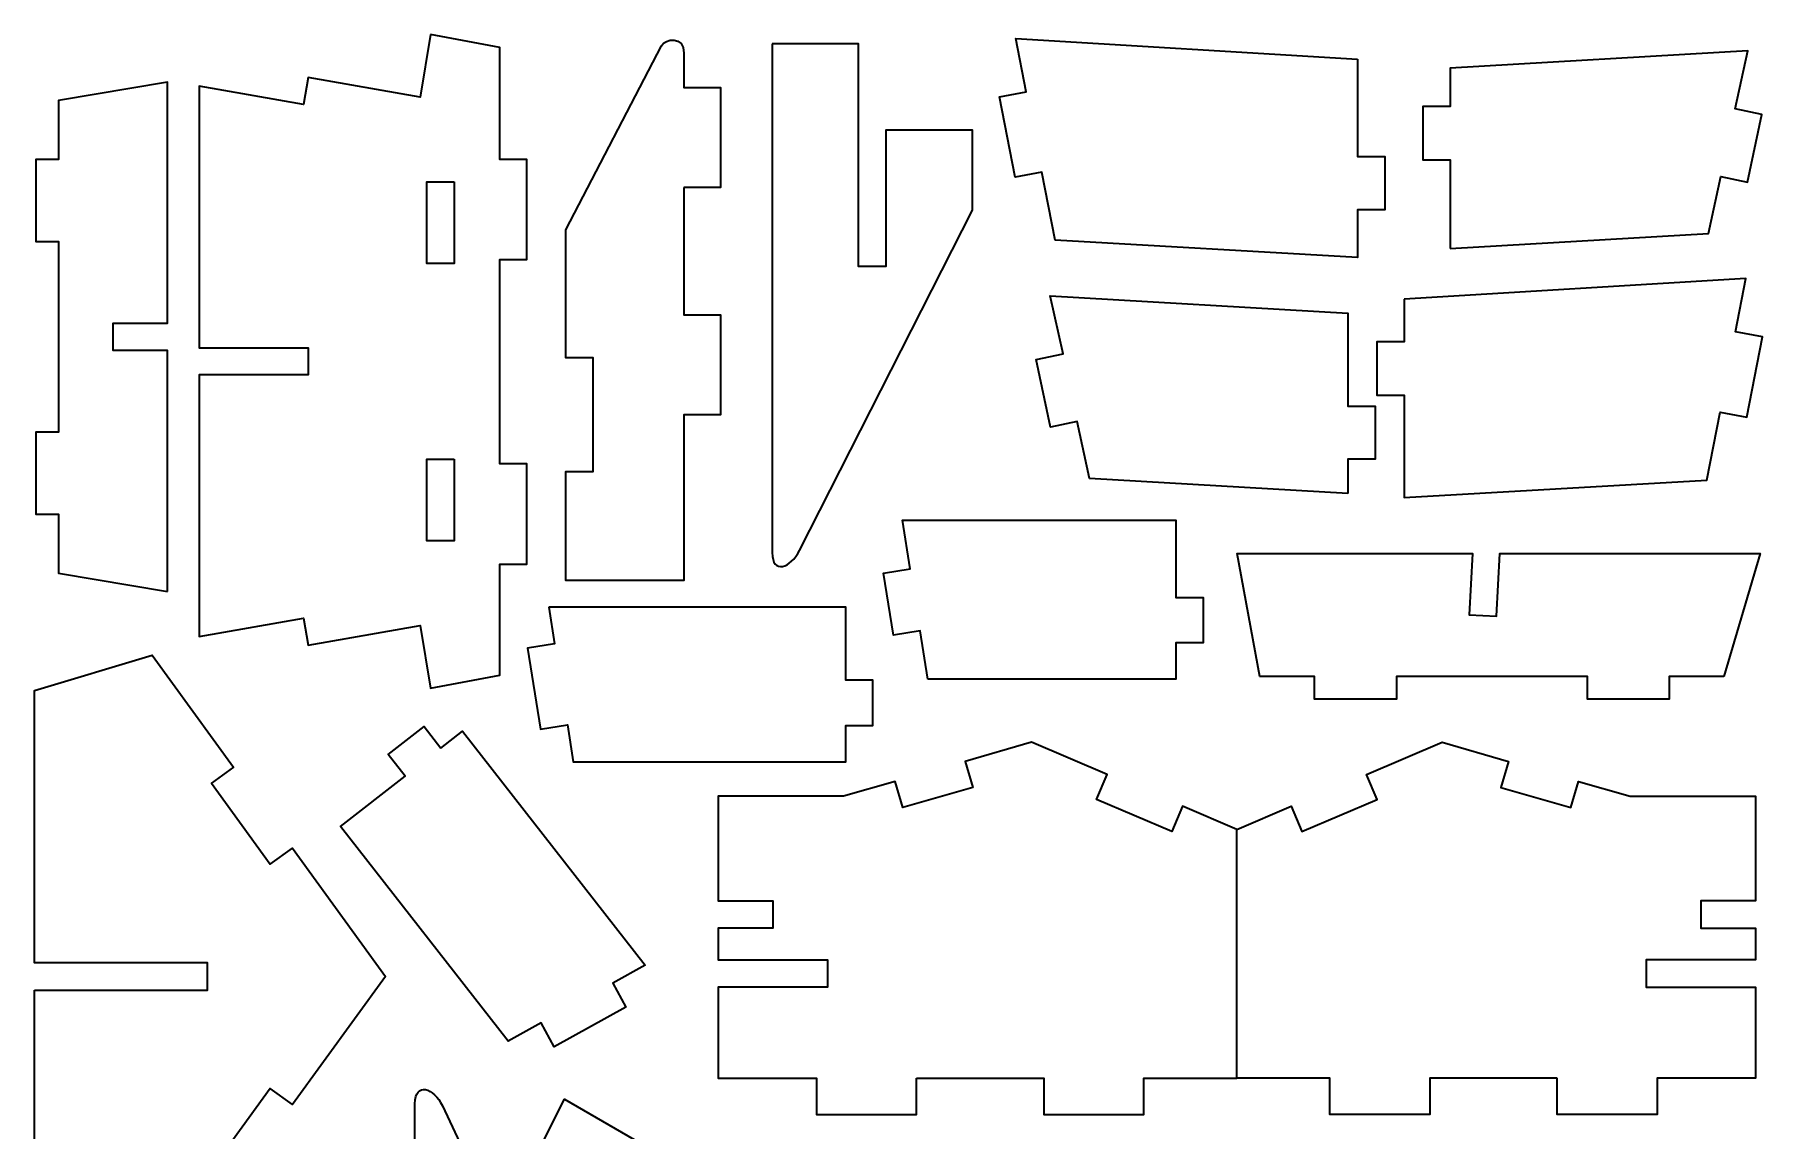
# Model space of a CAD drawing. Header units: centimetres. Extents: x 8 to 90.7, y -5.2 to 60.8.
# Drawn here: x 29.23 to 48.23, y 48.02 to 60.07 of the extents above; entities that cross this region are included whole.
import ezdxf

# ---------------------------------------------------------------- set-up
doc = ezdxf.new("R2010")
doc.units = ezdxf.units.CM
doc.header["$MEASUREMENT"] = 0
doc.layers.add('layer 1', color=7, linetype='Continuous')

msp = doc.modelspace()

# ---------------------------------------------------------------- linework, layer by layer
at = {"layer": 'layer 1', "color": 250, "lineweight": 35}
for points, knots in [([(33.58301, 60.07485), (33.58301, 60.07485), (34.34528, 59.93134), (34.34528, 59.93134), (34.34528, 59.93134), (34.34528, 59.93134), (34.34528, 58.70226), (34.34528, 58.70226), (34.34528, 58.70226), (34.34528, 58.70226), (34.64528, 58.70226), (34.64528, 58.70226), (34.64528, 58.70226), (34.64528, 58.70226), (34.64528, 57.60228), (34.64528, 57.60228), (34.64528, 57.60228), (34.64528, 57.60228), (34.34528, 57.60228), (34.34528, 57.60228), (34.34528, 57.60228), (34.34528, 57.60228), (34.34528, 55.35228), (34.34528, 55.35228), (34.34528, 55.35228), (34.34528, 55.35228), (34.64528, 55.35228), (34.64528, 55.35228), (34.64528, 55.35228), (34.64528, 55.35228), (34.64528, 54.25226), (34.64528, 54.25226), (34.64528, 54.25226), (34.64528, 54.25226), (34.34528, 54.25226), (34.34528, 54.25226), (34.34528, 54.25226), (34.34528, 54.25226), (34.34528, 53.03131), (34.34528, 53.03131), (34.34528, 53.03131), (34.34528, 53.03131), (33.58301, 52.8878), (33.58301, 52.8878), (33.58301, 52.8878), (33.58301, 52.8878), (33.47014, 53.57797), (33.47014, 53.57797), (33.47014, 53.57797), (33.47014, 53.57797), (32.23915, 53.36092), (32.23915, 53.36092), (32.23915, 53.36092), (32.23915, 53.36092), (32.18704, 53.65635), (32.18704, 53.65635), (32.18704, 53.65635), (32.18704, 53.65635), (31.04126, 53.4543), (31.04126, 53.4543), (31.04126, 53.4543), (31.04126, 53.4543), (31.04126, 56.33133), (31.04126, 56.33133), (31.04126, 56.33133), (31.04126, 56.33133), (32.24125, 56.33133), (32.24125, 56.33133), (32.24125, 56.33133), (32.24125, 56.33133), (32.24125, 56.63132), (32.24125, 56.63132), (32.24125, 56.63132), (32.24125, 56.63132), (31.04126, 56.63132), (31.04126, 56.63132), (31.04126, 56.63132), (31.04126, 56.63132), (31.04126, 59.50835), (31.04126, 59.50835), (31.04126, 59.50835), (31.04126, 59.50835), (32.18704, 59.3063), (32.18704, 59.3063), (32.18704, 59.3063), (32.18704, 59.3063), (32.23915, 59.60177), (32.23915, 59.60177), (32.23915, 59.60177), (32.23915, 59.60177), (33.47014, 59.38468), (33.47014, 59.38468), (33.47014, 59.38468), (33.47014, 59.38468), (33.58301, 60.07485), (33.58301, 60.07485)], [0, 0, 0, 0, 0.04, 0.04, 0.04, 0.04, 0.08, 0.08, 0.08, 0.08, 0.12, 0.12, 0.12, 0.12, 0.16, 0.16, 0.16, 0.16, 0.2, 0.2, 0.2, 0.2, 0.24, 0.24, 0.24, 0.24, 0.28, 0.28, 0.28, 0.28, 0.32, 0.32, 0.32, 0.32, 0.36, 0.36, 0.36, 0.36, 0.4, 0.4, 0.4, 0.4, 0.44, 0.44, 0.44, 0.44, 0.48, 0.48, 0.48, 0.48, 0.52, 0.52, 0.52, 0.52, 0.56, 0.56, 0.56, 0.56, 0.6, 0.6, 0.6, 0.6, 0.64, 0.64, 0.64, 0.64, 0.68, 0.68, 0.68, 0.68, 0.72, 0.72, 0.72, 0.72, 0.76, 0.76, 0.76, 0.76, 0.8, 0.8, 0.8, 0.8, 0.84, 0.84, 0.84, 0.84, 0.88, 0.88, 0.88, 0.88, 0.92, 0.92, 0.92, 0.92, 1, 1, 1, 1]), ([(36.37105, 58.39238), (36.37105, 58.39238), (36.77102, 58.39238), (36.77102, 58.39238), (36.77102, 58.39238), (36.77102, 58.39238), (36.77102, 59.4924), (36.77102, 59.4924), (36.77102, 59.4924), (36.77102, 59.4924), (36.37105, 59.4924), (36.37105, 59.4924), (36.37105, 59.4924), (36.37105, 59.4924), (36.37105, 59.87149), (36.37105, 59.87149), (36.37105, 59.87149), (36.37105, 60.0656), (36.16446, 60.0289), (36.12456, 59.95222), (36.12456, 59.95222), (36.12456, 59.95222), (35.07105, 57.92788), (35.07105, 57.92788), (35.07105, 57.92788), (35.07105, 57.92788), (35.07105, 56.52147), (35.07105, 56.52147), (35.07105, 56.52147), (35.07105, 56.52147), (35.37105, 56.52147), (35.37105, 56.52147), (35.37105, 56.52147), (35.37105, 56.52147), (35.37105, 55.27147), (35.37105, 55.27147), (35.37105, 55.27147), (35.37105, 55.27147), (35.07105, 55.27147), (35.07105, 55.27147), (35.07105, 55.27147), (35.07105, 55.27147), (35.07105, 54.07148), (35.07105, 54.07148), (35.07105, 54.07148), (35.07105, 54.07148), (36.37105, 54.07148), (36.37105, 54.07148), (36.37105, 54.07148), (36.37105, 54.07148), (36.37105, 55.89238), (36.37105, 55.89238), (36.37105, 55.89238), (36.37105, 55.89238), (36.77102, 55.89238), (36.77102, 55.89238), (36.77102, 55.89238), (36.77102, 55.89238), (36.77102, 56.9924), (36.77102, 56.9924), (36.77102, 56.9924), (36.77102, 56.9924), (36.37105, 56.9924), (36.37105, 56.9924), (36.37105, 56.9924), (36.37105, 56.9924), (36.37105, 58.39238), (36.37105, 58.39238)], [0, 0, 0, 0, 0.05555556, 0.05555556, 0.05555556, 0.05555556, 0.11111111, 0.11111111, 0.11111111, 0.11111111, 0.16666667, 0.16666667, 0.16666667, 0.16666667, 0.22222222, 0.22222222, 0.22222222, 0.22222222, 0.27777778, 0.27777778, 0.27777778, 0.27777778, 0.33333333, 0.33333333, 0.33333333, 0.33333333, 0.38888889, 0.38888889, 0.38888889, 0.38888889, 0.44444444, 0.44444444, 0.44444444, 0.44444444, 0.5, 0.5, 0.5, 0.5, 0.55555556, 0.55555556, 0.55555556, 0.55555556, 0.61111111, 0.61111111, 0.61111111, 0.61111111, 0.66666667, 0.66666667, 0.66666667, 0.66666667, 0.72222222, 0.72222222, 0.72222222, 0.72222222, 0.77777778, 0.77777778, 0.77777778, 0.77777778, 0.83333333, 0.83333333, 0.83333333, 0.83333333, 0.88888889, 0.88888889, 0.88888889, 0.88888889, 1, 1, 1, 1]), ([(43.77492, 59.80335), (43.77492, 59.80335), (40.01873, 60.03096), (40.01873, 60.03096), (40.01873, 60.03096), (40.01873, 60.03096), (40.1324, 59.44608), (40.1324, 59.44608), (40.1324, 59.44608), (40.1324, 59.44608), (39.83796, 59.38885), (39.83796, 59.38885), (39.83796, 59.38885), (39.83796, 59.38885), (40.00964, 58.50537), (40.00964, 58.50537), (40.00964, 58.50537), (40.00964, 58.50537), (40.30412, 58.56264), (40.30412, 58.56264), (40.30412, 58.56264), (40.30412, 58.56264), (40.44978, 57.8133), (40.44978, 57.8133), (40.44978, 57.8133), (40.44978, 57.8133), (43.77492, 57.62296), (43.77492, 57.62296), (43.77492, 57.62296), (43.77492, 57.62296), (43.77492, 58.14751), (43.77492, 58.14751), (43.77492, 58.14751), (43.77492, 58.14751), (44.07491, 58.14751), (44.07491, 58.14751), (44.07491, 58.14751), (44.07491, 58.14751), (44.07491, 58.73321), (44.07491, 58.73321), (44.07491, 58.73321), (44.07491, 58.73321), (43.77492, 58.73321), (43.77492, 58.73321), (43.77492, 58.73321), (43.77492, 58.73321), (43.77492, 59.80335), (43.77492, 59.80335)], [0, 0, 0, 0, 0.07692308, 0.07692308, 0.07692308, 0.07692308, 0.15384615, 0.15384615, 0.15384615, 0.15384615, 0.23076923, 0.23076923, 0.23076923, 0.23076923, 0.30769231, 0.30769231, 0.30769231, 0.30769231, 0.38461538, 0.38461538, 0.38461538, 0.38461538, 0.46153846, 0.46153846, 0.46153846, 0.46153846, 0.53846154, 0.53846154, 0.53846154, 0.53846154, 0.61538462, 0.61538462, 0.61538462, 0.61538462, 0.69230769, 0.69230769, 0.69230769, 0.69230769, 0.76923077, 0.76923077, 0.76923077, 0.76923077, 0.84615385, 0.84615385, 0.84615385, 0.84615385, 1, 1, 1, 1]), ([(37.34078, 59.97277), (37.34078, 59.97277), (38.29078, 59.97277), (38.29078, 59.97277), (38.29078, 59.97277), (38.29078, 59.97277), (38.29078, 57.52278), (38.29078, 57.52278), (38.29078, 57.52278), (38.29078, 57.52278), (38.59078, 57.52278), (38.59078, 57.52278), (38.59078, 57.52278), (38.59078, 57.52278), (38.59078, 59.02277), (38.59078, 59.02277), (38.59078, 59.02277), (38.59078, 59.02277), (39.54078, 59.02277), (39.54078, 59.02277), (39.54078, 59.02277), (39.54078, 59.02277), (39.54078, 58.14473), (39.54078, 58.14473), (39.54078, 58.14473), (39.54078, 58.14473), (37.64177, 54.4018), (37.64177, 54.4018), (37.64177, 54.4018), (37.54346, 54.20801), (37.34076, 54.13372), (37.34076, 54.37899), (37.34076, 54.37899), (37.34076, 54.37899), (37.34078, 59.97277), (37.34078, 59.97277)], [0, 0, 0, 0, 0.1, 0.1, 0.1, 0.1, 0.2, 0.2, 0.2, 0.2, 0.3, 0.3, 0.3, 0.3, 0.4, 0.4, 0.4, 0.4, 0.5, 0.5, 0.5, 0.5, 0.6, 0.6, 0.6, 0.6, 0.7, 0.7, 0.7, 0.7, 0.8, 0.8, 0.8, 0.8, 1, 1, 1, 1]), ([(44.79318, 57.72313), (44.79318, 57.72313), (44.79318, 58.69765), (44.79318, 58.69765), (44.79318, 58.69765), (44.79318, 58.69765), (44.49322, 58.69765), (44.49322, 58.69765), (44.49322, 58.69765), (44.49322, 58.69765), (44.49322, 59.28336), (44.49322, 59.28336), (44.49322, 59.28336), (44.49322, 59.28336), (44.79318, 59.28336), (44.79318, 59.28336), (44.79318, 59.28336), (44.79318, 59.28336), (44.79318, 59.70353), (44.79318, 59.70353), (44.79318, 59.70353), (44.79318, 59.70353), (48.06617, 59.89491), (48.06617, 59.89491), (48.06617, 59.89491), (48.06617, 59.89491), (47.92476, 59.25919), (47.92476, 59.25919), (47.92476, 59.25919), (47.92476, 59.25919), (48.21821, 59.1968), (48.21821, 59.1968), (48.21821, 59.1968), (48.21821, 59.1968), (48.06136, 58.45219), (48.06136, 58.45219), (48.06136, 58.45219), (48.06136, 58.45219), (47.76791, 58.51458), (47.76791, 58.51458), (47.76791, 58.51458), (47.76791, 58.51458), (47.63429, 57.88589), (47.63429, 57.88589), (47.63429, 57.88589), (47.63429, 57.88589), (44.79318, 57.72313), (44.79318, 57.72313)], [0, 0, 0, 0, 0.07692308, 0.07692308, 0.07692308, 0.07692308, 0.15384615, 0.15384615, 0.15384615, 0.15384615, 0.23076923, 0.23076923, 0.23076923, 0.23076923, 0.30769231, 0.30769231, 0.30769231, 0.30769231, 0.38461538, 0.38461538, 0.38461538, 0.38461538, 0.46153846, 0.46153846, 0.46153846, 0.46153846, 0.53846154, 0.53846154, 0.53846154, 0.53846154, 0.61538462, 0.61538462, 0.61538462, 0.61538462, 0.69230769, 0.69230769, 0.69230769, 0.69230769, 0.76923077, 0.76923077, 0.76923077, 0.76923077, 0.84615385, 0.84615385, 0.84615385, 0.84615385, 1, 1, 1, 1]), ([(30.69511, 53.95079), (30.69511, 53.95079), (29.49512, 54.15082), (29.49512, 54.15082), (29.49512, 54.15082), (29.49512, 54.15082), (29.49512, 54.80082), (29.49512, 54.80082), (29.49512, 54.80082), (29.49512, 54.80082), (29.2451, 54.80082), (29.2451, 54.80082), (29.2451, 54.80082), (29.2451, 54.80082), (29.2451, 55.70081), (29.2451, 55.70081), (29.2451, 55.70081), (29.2451, 55.70081), (29.49512, 55.70081), (29.49512, 55.70081), (29.49512, 55.70081), (29.49512, 55.70081), (29.49512, 57.8008), (29.49512, 57.8008), (29.49512, 57.8008), (29.49512, 57.8008), (29.2451, 57.8008), (29.2451, 57.8008), (29.2451, 57.8008), (29.2451, 57.8008), (29.2451, 58.70079), (29.2451, 58.70079), (29.2451, 58.70079), (29.2451, 58.70079), (29.49512, 58.70079), (29.49512, 58.70079), (29.49512, 58.70079), (29.49512, 58.70079), (29.49512, 59.35079), (29.49512, 59.35079), (29.49512, 59.35079), (29.49512, 59.35079), (30.69511, 59.55082), (30.69511, 59.55082), (30.69511, 59.55082), (30.69511, 59.55082), (30.69511, 56.9008), (30.69511, 56.9008), (30.69511, 56.9008), (30.69511, 56.9008), (30.09509, 56.9008), (30.09509, 56.9008), (30.09509, 56.9008), (30.09509, 56.9008), (30.09509, 56.6008), (30.09509, 56.6008), (30.09509, 56.6008), (30.09509, 56.6008), (30.69511, 56.6008), (30.69511, 56.6008), (30.69511, 56.6008), (30.69511, 56.6008), (30.69511, 53.95079), (30.69511, 53.95079)], [0, 0, 0, 0, 0.05882353, 0.05882353, 0.05882353, 0.05882353, 0.11764706, 0.11764706, 0.11764706, 0.11764706, 0.17647059, 0.17647059, 0.17647059, 0.17647059, 0.23529412, 0.23529412, 0.23529412, 0.23529412, 0.29411765, 0.29411765, 0.29411765, 0.29411765, 0.35294118, 0.35294118, 0.35294118, 0.35294118, 0.41176471, 0.41176471, 0.41176471, 0.41176471, 0.47058824, 0.47058824, 0.47058824, 0.47058824, 0.52941176, 0.52941176, 0.52941176, 0.52941176, 0.58823529, 0.58823529, 0.58823529, 0.58823529, 0.64705882, 0.64705882, 0.64705882, 0.64705882, 0.70588235, 0.70588235, 0.70588235, 0.70588235, 0.76470588, 0.76470588, 0.76470588, 0.76470588, 0.82352941, 0.82352941, 0.82352941, 0.82352941, 0.88235294, 0.88235294, 0.88235294, 0.88235294, 1, 1, 1, 1]), ([(33.8453, 58.45631), (33.8453, 58.45631), (33.5453, 58.45631), (33.5453, 58.45631), (33.5453, 58.45631), (33.5453, 58.45631), (33.5453, 57.55632), (33.5453, 57.55632), (33.5453, 57.55632), (33.5453, 57.55632), (33.8453, 57.55632), (33.8453, 57.55632), (33.8453, 57.55632), (33.8453, 57.55632), (33.8453, 58.45631), (33.8453, 58.45631)], [0, 0, 0, 0, 0.2, 0.2, 0.2, 0.2, 0.4, 0.4, 0.4, 0.4, 0.6, 0.6, 0.6, 0.6, 1, 1, 1, 1]), ([(44.28863, 57.16409), (44.28863, 57.16409), (48.04485, 57.39166), (48.04485, 57.39166), (48.04485, 57.39166), (48.04485, 57.39166), (47.93115, 56.80678), (47.93115, 56.80678), (47.93115, 56.80678), (47.93115, 56.80678), (48.22563, 56.74955), (48.22563, 56.74955), (48.22563, 56.74955), (48.22563, 56.74955), (48.0539, 55.86607), (48.0539, 55.86607), (48.0539, 55.86607), (48.0539, 55.86607), (47.75942, 55.92334), (47.75942, 55.92334), (47.75942, 55.92334), (47.75942, 55.92334), (47.61377, 55.174), (47.61377, 55.174), (47.61377, 55.174), (47.61377, 55.174), (44.28863, 54.9837), (44.28863, 54.9837), (44.28863, 54.9837), (44.28863, 54.9837), (44.28863, 56.10824), (44.28863, 56.10824), (44.28863, 56.10824), (44.28863, 56.10824), (43.98863, 56.10824), (43.98863, 56.10824), (43.98863, 56.10824), (43.98863, 56.10824), (43.98863, 56.69395), (43.98863, 56.69395), (43.98863, 56.69395), (43.98863, 56.69395), (44.28863, 56.69395), (44.28863, 56.69395), (44.28863, 56.69395), (44.28863, 56.69395), (44.28863, 57.16409), (44.28863, 57.16409)], [0, 0, 0, 0, 0.07692308, 0.07692308, 0.07692308, 0.07692308, 0.15384615, 0.15384615, 0.15384615, 0.15384615, 0.23076923, 0.23076923, 0.23076923, 0.23076923, 0.30769231, 0.30769231, 0.30769231, 0.30769231, 0.38461538, 0.38461538, 0.38461538, 0.38461538, 0.46153846, 0.46153846, 0.46153846, 0.46153846, 0.53846154, 0.53846154, 0.53846154, 0.53846154, 0.61538462, 0.61538462, 0.61538462, 0.61538462, 0.69230769, 0.69230769, 0.69230769, 0.69230769, 0.76923077, 0.76923077, 0.76923077, 0.76923077, 0.84615385, 0.84615385, 0.84615385, 0.84615385, 1, 1, 1, 1]), ([(43.66899, 55.02942), (43.66899, 55.02942), (43.66899, 55.40395), (43.66899, 55.40395), (43.66899, 55.40395), (43.66899, 55.40395), (43.96899, 55.40395), (43.96899, 55.40395), (43.96899, 55.40395), (43.96899, 55.40395), (43.96899, 55.98966), (43.96899, 55.98966), (43.96899, 55.98966), (43.96899, 55.98966), (43.66899, 55.98966), (43.66899, 55.98966), (43.66899, 55.98966), (43.66899, 55.98966), (43.66899, 57.00982), (43.66899, 57.00982), (43.66899, 57.00982), (43.66899, 57.00982), (40.39604, 57.2012), (40.39604, 57.2012), (40.39604, 57.2012), (40.39604, 57.2012), (40.53741, 56.56548), (40.53741, 56.56548), (40.53741, 56.56548), (40.53741, 56.56548), (40.244, 56.50309), (40.244, 56.50309), (40.244, 56.50309), (40.244, 56.50309), (40.40084, 55.75848), (40.40084, 55.75848), (40.40084, 55.75848), (40.40084, 55.75848), (40.69429, 55.82087), (40.69429, 55.82087), (40.69429, 55.82087), (40.69429, 55.82087), (40.82792, 55.19218), (40.82792, 55.19218), (40.82792, 55.19218), (40.82792, 55.19218), (43.66899, 55.02942), (43.66899, 55.02942)], [0, 0, 0, 0, 0.07692308, 0.07692308, 0.07692308, 0.07692308, 0.15384615, 0.15384615, 0.15384615, 0.15384615, 0.23076923, 0.23076923, 0.23076923, 0.23076923, 0.30769231, 0.30769231, 0.30769231, 0.30769231, 0.38461538, 0.38461538, 0.38461538, 0.38461538, 0.46153846, 0.46153846, 0.46153846, 0.46153846, 0.53846154, 0.53846154, 0.53846154, 0.53846154, 0.61538462, 0.61538462, 0.61538462, 0.61538462, 0.69230769, 0.69230769, 0.69230769, 0.69230769, 0.76923077, 0.76923077, 0.76923077, 0.76923077, 0.84615385, 0.84615385, 0.84615385, 0.84615385, 1, 1, 1, 1]), ([(33.8453, 55.40633), (33.8453, 55.40633), (33.5453, 55.40633), (33.5453, 55.40633), (33.5453, 55.40633), (33.5453, 55.40633), (33.5453, 54.50634), (33.5453, 54.50634), (33.5453, 54.50634), (33.5453, 54.50634), (33.8453, 54.50634), (33.8453, 54.50634), (33.8453, 54.50634), (33.8453, 54.50634), (33.8453, 55.40633), (33.8453, 55.40633)], [0, 0, 0, 0, 0.2, 0.2, 0.2, 0.2, 0.4, 0.4, 0.4, 0.4, 0.6, 0.6, 0.6, 0.6, 1, 1, 1, 1]), ([(39.05, 52.985), (39.05, 52.985), (41.77863, 52.985), (41.77863, 52.985), (41.77863, 52.985), (41.77863, 52.985), (41.77863, 53.38501), (41.77863, 53.38501), (41.77863, 53.38501), (41.77863, 53.38501), (42.07863, 53.38501), (42.07863, 53.38501), (42.07863, 53.38501), (42.07863, 53.38501), (42.07863, 53.88499), (42.07863, 53.88499), (42.07863, 53.88499), (42.07863, 53.88499), (41.77863, 53.88499), (41.77863, 53.88499), (41.77863, 53.88499), (41.77863, 53.88499), (41.77863, 54.73502), (41.77863, 54.73502), (41.77863, 54.73502), (41.77863, 54.73502), (38.7729, 54.73502), (38.7729, 54.73502), (38.7729, 54.73502), (38.7729, 54.73502), (38.85779, 54.19884), (38.85779, 54.19884), (38.85779, 54.19884), (38.85779, 54.19884), (38.56502, 54.15248), (38.56502, 54.15248), (38.56502, 54.15248), (38.56502, 54.15248), (38.67325, 53.46946), (38.67325, 53.46946), (38.67325, 53.46946), (38.67325, 53.46946), (38.96598, 53.51586), (38.96598, 53.51586), (38.96598, 53.51586), (38.96598, 53.51586), (39.05, 52.985), (39.05, 52.985)], [0, 0, 0, 0, 0.07692308, 0.07692308, 0.07692308, 0.07692308, 0.15384615, 0.15384615, 0.15384615, 0.15384615, 0.23076923, 0.23076923, 0.23076923, 0.23076923, 0.30769231, 0.30769231, 0.30769231, 0.30769231, 0.38461538, 0.38461538, 0.38461538, 0.38461538, 0.46153846, 0.46153846, 0.46153846, 0.46153846, 0.53846154, 0.53846154, 0.53846154, 0.53846154, 0.61538462, 0.61538462, 0.61538462, 0.61538462, 0.69230769, 0.69230769, 0.69230769, 0.69230769, 0.76923077, 0.76923077, 0.76923077, 0.76923077, 0.84615385, 0.84615385, 0.84615385, 0.84615385, 1, 1, 1, 1]), ([(47.80177, 53.01675), (47.80177, 53.01675), (48.20015, 54.36676), (48.20015, 54.36676), (48.20015, 54.36676), (48.20015, 54.36676), (45.33908, 54.36676), (45.33908, 54.36676), (45.33908, 54.36676), (45.33908, 54.36676), (45.303, 53.6781), (45.303, 53.6781), (45.303, 53.6781), (45.303, 53.6781), (45.0034, 53.69381), (45.0034, 53.69381), (45.0034, 53.69381), (45.0034, 53.69381), (45.03865, 54.36676), (45.03865, 54.36676), (45.03865, 54.36676), (45.03865, 54.36676), (42.4534, 54.36676), (42.4534, 54.36676), (42.4534, 54.36676), (42.4534, 54.36676), (42.70181, 53.01675), (42.70181, 53.01675), (42.70181, 53.01675), (42.70181, 53.01675), (43.30176, 53.01675), (43.30176, 53.01675), (43.30176, 53.01675), (43.30176, 53.01675), (43.30176, 52.76675), (43.30176, 52.76675), (43.30176, 52.76675), (43.30176, 52.76675), (44.20179, 52.76675), (44.20179, 52.76675), (44.20179, 52.76675), (44.20179, 52.76675), (44.20179, 53.01675), (44.20179, 53.01675), (44.20179, 53.01675), (44.20179, 53.01675), (46.30178, 53.01675), (46.30178, 53.01675), (46.30178, 53.01675), (46.30178, 53.01675), (46.30178, 52.76675), (46.30178, 52.76675), (46.30178, 52.76675), (46.30178, 52.76675), (47.20177, 52.76675), (47.20177, 52.76675), (47.20177, 52.76675), (47.20177, 52.76675), (47.20177, 53.01675), (47.20177, 53.01675), (47.20177, 53.01675), (47.20177, 53.01675), (47.80177, 53.01675), (47.80177, 53.01675)], [0, 0, 0, 0, 0.05882353, 0.05882353, 0.05882353, 0.05882353, 0.11764706, 0.11764706, 0.11764706, 0.11764706, 0.17647059, 0.17647059, 0.17647059, 0.17647059, 0.23529412, 0.23529412, 0.23529412, 0.23529412, 0.29411765, 0.29411765, 0.29411765, 0.29411765, 0.35294118, 0.35294118, 0.35294118, 0.35294118, 0.41176471, 0.41176471, 0.41176471, 0.41176471, 0.47058824, 0.47058824, 0.47058824, 0.47058824, 0.52941176, 0.52941176, 0.52941176, 0.52941176, 0.58823529, 0.58823529, 0.58823529, 0.58823529, 0.64705882, 0.64705882, 0.64705882, 0.64705882, 0.70588235, 0.70588235, 0.70588235, 0.70588235, 0.76470588, 0.76470588, 0.76470588, 0.76470588, 0.82352941, 0.82352941, 0.82352941, 0.82352941, 0.88235294, 0.88235294, 0.88235294, 0.88235294, 1, 1, 1, 1]), ([(34.88412, 53.77688), (34.88412, 53.77688), (38.1485, 53.77688), (38.1485, 53.77688), (38.1485, 53.77688), (38.1485, 53.77688), (38.1485, 52.97686), (38.1485, 52.97686), (38.1485, 52.97686), (38.1485, 52.97686), (38.4485, 52.97686), (38.4485, 52.97686), (38.4485, 52.97686), (38.4485, 52.97686), (38.4485, 52.47688), (38.4485, 52.47688), (38.4485, 52.47688), (38.4485, 52.47688), (38.1485, 52.47688), (38.1485, 52.47688), (38.1485, 52.47688), (38.1485, 52.47688), (38.1485, 52.07687), (38.1485, 52.07687), (38.1485, 52.07687), (38.1485, 52.07687), (35.15332, 52.07687), (35.15332, 52.07687), (35.15332, 52.07687), (35.15332, 52.07687), (35.08883, 52.48426), (35.08883, 52.48426), (35.08883, 52.48426), (35.08883, 52.48426), (34.79252, 52.43735), (34.79252, 52.43735), (34.79252, 52.43735), (34.79252, 52.43735), (34.65175, 53.32623), (34.65175, 53.32623), (34.65175, 53.32623), (34.65175, 53.32623), (34.94802, 53.37318), (34.94802, 53.37318), (34.94802, 53.37318), (34.94802, 53.37318), (34.88412, 53.77688), (34.88412, 53.77688)], [0, 0, 0, 0, 0.07692308, 0.07692308, 0.07692308, 0.07692308, 0.15384615, 0.15384615, 0.15384615, 0.15384615, 0.23076923, 0.23076923, 0.23076923, 0.23076923, 0.30769231, 0.30769231, 0.30769231, 0.30769231, 0.38461538, 0.38461538, 0.38461538, 0.38461538, 0.46153846, 0.46153846, 0.46153846, 0.46153846, 0.53846154, 0.53846154, 0.53846154, 0.53846154, 0.61538462, 0.61538462, 0.61538462, 0.61538462, 0.69230769, 0.69230769, 0.69230769, 0.69230769, 0.76923077, 0.76923077, 0.76923077, 0.76923077, 0.84615385, 0.84615385, 0.84615385, 0.84615385, 1, 1, 1, 1]), ([(29.23223, 49.56747), (29.23223, 49.56747), (29.23221, 46.57475), (29.23221, 46.57475), (29.23221, 46.57475), (29.23221, 46.57475), (30.52322, 46.18466), (30.52322, 46.18466), (30.52322, 46.18466), (30.52322, 46.18466), (31.4192, 47.41787), (31.4192, 47.41787), (31.4192, 47.41787), (31.4192, 47.41787), (31.17656, 47.59424), (31.17656, 47.59424), (31.17656, 47.59424), (31.17656, 47.59424), (31.8231, 48.48412), (31.8231, 48.48412), (31.8231, 48.48412), (31.8231, 48.48412), (32.06579, 48.30778), (32.06579, 48.30778), (32.06579, 48.30778), (32.06579, 48.30778), (33.08993, 49.71744), (33.08993, 49.71744), (33.08993, 49.71744), (33.08993, 49.71744), (32.06579, 51.1271), (32.06579, 51.1271), (32.06579, 51.1271), (32.06579, 51.1271), (31.8231, 50.95077), (31.8231, 50.95077), (31.8231, 50.95077), (31.8231, 50.95077), (31.17656, 51.84065), (31.17656, 51.84065), (31.17656, 51.84065), (31.17656, 51.84065), (31.4192, 52.01698), (31.4192, 52.01698), (31.4192, 52.01698), (31.4192, 52.01698), (30.52322, 53.25023), (30.52322, 53.25023), (30.52322, 53.25023), (30.52322, 53.25023), (29.23221, 52.8601), (29.23221, 52.8601), (29.23221, 52.8601), (29.23221, 52.8601), (29.23223, 49.86742), (29.23223, 49.86742), (29.23223, 49.86742), (29.23223, 49.86742), (31.13222, 49.86742), (31.13222, 49.86742), (31.13222, 49.86742), (31.13222, 49.86742), (31.13218, 49.56743), (31.13218, 49.56743), (31.13218, 49.56743), (31.13218, 49.56743), (29.23223, 49.56747), (29.23223, 49.56747)], [0, 0, 0, 0, 0.05555556, 0.05555556, 0.05555556, 0.05555556, 0.11111111, 0.11111111, 0.11111111, 0.11111111, 0.16666667, 0.16666667, 0.16666667, 0.16666667, 0.22222222, 0.22222222, 0.22222222, 0.22222222, 0.27777778, 0.27777778, 0.27777778, 0.27777778, 0.33333333, 0.33333333, 0.33333333, 0.33333333, 0.38888889, 0.38888889, 0.38888889, 0.38888889, 0.44444444, 0.44444444, 0.44444444, 0.44444444, 0.5, 0.5, 0.5, 0.5, 0.55555556, 0.55555556, 0.55555556, 0.55555556, 0.61111111, 0.61111111, 0.61111111, 0.61111111, 0.66666667, 0.66666667, 0.66666667, 0.66666667, 0.72222222, 0.72222222, 0.72222222, 0.72222222, 0.77777778, 0.77777778, 0.77777778, 0.77777778, 0.83333333, 0.83333333, 0.83333333, 0.83333333, 0.88888889, 0.88888889, 0.88888889, 0.88888889, 1, 1, 1, 1]), ([(33.69846, 52.22819), (33.69846, 52.22819), (33.51375, 52.46461), (33.51375, 52.46461), (33.51375, 52.46461), (33.51375, 52.46461), (33.11977, 52.15676), (33.11977, 52.15676), (33.11977, 52.15676), (33.11977, 52.15676), (33.30448, 51.92038), (33.30448, 51.92038), (33.30448, 51.92038), (33.30448, 51.92038), (32.59526, 51.36626), (32.59526, 51.36626), (32.59526, 51.36626), (32.59526, 51.36626), (34.43923, 49.00609), (34.43923, 49.00609), (34.43923, 49.00609), (34.43923, 49.00609), (34.79998, 49.20603), (34.79998, 49.20603), (34.79998, 49.20603), (34.79998, 49.20603), (34.94544, 48.94366), (34.94544, 48.94366), (34.94544, 48.94366), (34.94544, 48.94366), (35.73256, 49.38002), (35.73256, 49.38002), (35.73256, 49.38002), (35.73256, 49.38002), (35.58715, 49.6424), (35.58715, 49.6424), (35.58715, 49.6424), (35.58715, 49.6424), (35.94461, 49.84055), (35.94461, 49.84055), (35.94461, 49.84055), (35.94461, 49.84055), (33.93488, 52.4129), (33.93488, 52.4129), (33.93488, 52.4129), (33.93488, 52.4129), (33.69846, 52.22819), (33.69846, 52.22819)], [0, 0, 0, 0, 0.07692308, 0.07692308, 0.07692308, 0.07692308, 0.15384615, 0.15384615, 0.15384615, 0.15384615, 0.23076923, 0.23076923, 0.23076923, 0.23076923, 0.30769231, 0.30769231, 0.30769231, 0.30769231, 0.38461538, 0.38461538, 0.38461538, 0.38461538, 0.46153846, 0.46153846, 0.46153846, 0.46153846, 0.53846154, 0.53846154, 0.53846154, 0.53846154, 0.61538462, 0.61538462, 0.61538462, 0.61538462, 0.69230769, 0.69230769, 0.69230769, 0.69230769, 0.76923077, 0.76923077, 0.76923077, 0.76923077, 0.84615385, 0.84615385, 0.84615385, 0.84615385, 1, 1, 1, 1]), ([(38.92689, 48.59834), (38.92689, 48.59834), (38.92689, 48.19833), (38.92689, 48.19833), (38.92689, 48.19833), (38.92689, 48.19833), (37.82687, 48.19833), (37.82687, 48.19833), (37.82687, 48.19833), (37.82687, 48.19833), (37.82687, 48.59834), (37.82687, 48.59834), (37.82687, 48.59834), (37.82687, 48.59834), (36.74781, 48.59834), (36.74781, 48.59834), (36.74781, 48.59834), (36.74781, 48.59834), (36.74781, 49.59834), (36.74781, 49.59834), (36.74781, 49.59834), (36.74781, 49.59834), (37.9478, 49.59834), (37.9478, 49.59834), (37.9478, 49.59834), (37.9478, 49.59834), (37.9478, 49.89834), (37.9478, 49.89834), (37.9478, 49.89834), (37.9478, 49.89834), (36.74781, 49.89834), (36.74781, 49.89834), (36.74781, 49.89834), (36.74781, 49.89834), (36.74781, 50.24834), (36.74781, 50.24834), (36.74781, 50.24834), (36.74781, 50.24834), (37.3478, 50.24834), (37.3478, 50.24834), (37.3478, 50.24834), (37.3478, 50.24834), (37.3478, 50.54834), (37.3478, 50.54834), (37.3478, 50.54834), (37.3478, 50.54834), (36.74781, 50.54834), (36.74781, 50.54834), (36.74781, 50.54834), (36.74781, 50.54834), (36.74781, 51.69833), (36.74781, 51.69833), (36.74781, 51.69833), (36.74781, 51.69833), (38.12361, 51.69833), (38.12361, 51.69833), (38.12361, 51.69833), (38.12361, 51.69833), (38.69313, 51.86164), (38.69313, 51.86164), (38.69313, 51.86164), (38.69313, 51.86164), (38.7758, 51.57323), (38.7758, 51.57323), (38.7758, 51.57323), (38.7758, 51.57323), (39.54482, 51.79378), (39.54482, 51.79378), (39.54482, 51.79378), (39.54482, 51.79378), (39.46215, 52.08214), (39.46215, 52.08214), (39.46215, 52.08214), (39.46215, 52.08214), (40.19233, 52.29154), (40.19233, 52.29154), (40.19233, 52.29154), (40.19233, 52.29154), (41.02164, 51.93951), (41.02164, 51.93951), (41.02164, 51.93951), (41.02164, 51.93951), (40.9044, 51.66336), (40.9044, 51.66336), (40.9044, 51.66336), (40.9044, 51.66336), (41.73287, 51.31169), (41.73287, 51.31169), (41.73287, 51.31169), (41.73287, 51.31169), (41.85007, 51.58784), (41.85007, 51.58784), (41.85007, 51.58784), (41.85007, 51.58784), (42.44781, 51.33411), (42.44781, 51.33411), (42.44781, 51.33411), (42.44781, 51.33411), (42.44781, 48.59834), (42.44781, 48.59834), (42.44781, 48.59834), (42.44781, 48.59834), (41.42688, 48.59834), (41.42688, 48.59834), (41.42688, 48.59834), (41.42688, 48.59834), (41.42688, 48.19833), (41.42688, 48.19833), (41.42688, 48.19833), (41.42688, 48.19833), (40.32687, 48.19833), (40.32687, 48.19833), (40.32687, 48.19833), (40.32687, 48.19833), (40.32687, 48.59834), (40.32687, 48.59834), (40.32687, 48.59834), (40.32687, 48.59834), (38.92689, 48.59834), (38.92689, 48.59834)], [0, 0, 0, 0, 0.03225806, 0.03225806, 0.03225806, 0.03225806, 0.06451613, 0.06451613, 0.06451613, 0.06451613, 0.09677419, 0.09677419, 0.09677419, 0.09677419, 0.12903226, 0.12903226, 0.12903226, 0.12903226, 0.16129032, 0.16129032, 0.16129032, 0.16129032, 0.19354839, 0.19354839, 0.19354839, 0.19354839, 0.22580645, 0.22580645, 0.22580645, 0.22580645, 0.25806452, 0.25806452, 0.25806452, 0.25806452, 0.29032258, 0.29032258, 0.29032258, 0.29032258, 0.32258065, 0.32258065, 0.32258065, 0.32258065, 0.35483871, 0.35483871, 0.35483871, 0.35483871, 0.38709677, 0.38709677, 0.38709677, 0.38709677, 0.41935484, 0.41935484, 0.41935484, 0.41935484, 0.4516129, 0.4516129, 0.4516129, 0.4516129, 0.48387097, 0.48387097, 0.48387097, 0.48387097, 0.51612903, 0.51612903, 0.51612903, 0.51612903, 0.5483871, 0.5483871, 0.5483871, 0.5483871, 0.58064516, 0.58064516, 0.58064516, 0.58064516, 0.61290323, 0.61290323, 0.61290323, 0.61290323, 0.64516129, 0.64516129, 0.64516129, 0.64516129, 0.67741935, 0.67741935, 0.67741935, 0.67741935, 0.70967742, 0.70967742, 0.70967742, 0.70967742, 0.74193548, 0.74193548, 0.74193548, 0.74193548, 0.77419355, 0.77419355, 0.77419355, 0.77419355, 0.80645161, 0.80645161, 0.80645161, 0.80645161, 0.83870968, 0.83870968, 0.83870968, 0.83870968, 0.87096774, 0.87096774, 0.87096774, 0.87096774, 0.90322581, 0.90322581, 0.90322581, 0.90322581, 0.93548387, 0.93548387, 0.93548387, 0.93548387, 1, 1, 1, 1]), ([(45.96872, 48.59834), (45.96872, 48.59834), (45.96872, 48.19833), (45.96872, 48.19833), (45.96872, 48.19833), (45.96872, 48.19833), (47.06874, 48.19833), (47.06874, 48.19833), (47.06874, 48.19833), (47.06874, 48.19833), (47.06874, 48.59834), (47.06874, 48.59834), (47.06874, 48.59834), (47.06874, 48.59834), (48.1478, 48.59834), (48.1478, 48.59834), (48.1478, 48.59834), (48.1478, 48.59834), (48.1478, 49.59834), (48.1478, 49.59834), (48.1478, 49.59834), (48.1478, 49.59834), (46.94781, 49.59834), (46.94781, 49.59834), (46.94781, 49.59834), (46.94781, 49.59834), (46.94781, 49.89834), (46.94781, 49.89834), (46.94781, 49.89834), (46.94781, 49.89834), (48.1478, 49.89834), (48.1478, 49.89834), (48.1478, 49.89834), (48.1478, 49.89834), (48.1478, 50.24834), (48.1478, 50.24834), (48.1478, 50.24834), (48.1478, 50.24834), (47.54781, 50.24834), (47.54781, 50.24834), (47.54781, 50.24834), (47.54781, 50.24834), (47.54781, 50.54834), (47.54781, 50.54834), (47.54781, 50.54834), (47.54781, 50.54834), (48.1478, 50.54834), (48.1478, 50.54834), (48.1478, 50.54834), (48.1478, 50.54834), (48.1478, 51.69833), (48.1478, 51.69833), (48.1478, 51.69833), (48.1478, 51.69833), (46.772, 51.69833), (46.772, 51.69833), (46.772, 51.69833), (46.772, 51.69833), (46.20248, 51.86164), (46.20248, 51.86164), (46.20248, 51.86164), (46.20248, 51.86164), (46.11977, 51.57323), (46.11977, 51.57323), (46.11977, 51.57323), (46.11977, 51.57323), (45.35075, 51.79378), (45.35075, 51.79378), (45.35075, 51.79378), (45.35075, 51.79378), (45.43346, 52.08214), (45.43346, 52.08214), (45.43346, 52.08214), (45.43346, 52.08214), (44.70329, 52.29154), (44.70329, 52.29154), (44.70329, 52.29154), (44.70329, 52.29154), (43.87398, 51.93951), (43.87398, 51.93951), (43.87398, 51.93951), (43.87398, 51.93951), (43.99121, 51.66336), (43.99121, 51.66336), (43.99121, 51.66336), (43.99121, 51.66336), (43.16274, 51.31169), (43.16274, 51.31169), (43.16274, 51.31169), (43.16274, 51.31169), (43.04554, 51.58784), (43.04554, 51.58784), (43.04554, 51.58784), (43.04554, 51.58784), (42.44781, 51.33411), (42.44781, 51.33411), (42.44781, 51.33411), (42.44781, 51.33411), (42.44781, 48.59834), (42.44781, 48.59834), (42.44781, 48.59834), (42.44781, 48.59834), (43.46873, 48.59834), (43.46873, 48.59834), (43.46873, 48.59834), (43.46873, 48.59834), (43.46873, 48.19833), (43.46873, 48.19833), (43.46873, 48.19833), (43.46873, 48.19833), (44.56875, 48.19833), (44.56875, 48.19833), (44.56875, 48.19833), (44.56875, 48.19833), (44.56875, 48.59834), (44.56875, 48.59834), (44.56875, 48.59834), (44.56875, 48.59834), (45.96872, 48.59834), (45.96872, 48.59834)], [0, 0, 0, 0, 0.03225806, 0.03225806, 0.03225806, 0.03225806, 0.06451613, 0.06451613, 0.06451613, 0.06451613, 0.09677419, 0.09677419, 0.09677419, 0.09677419, 0.12903226, 0.12903226, 0.12903226, 0.12903226, 0.16129032, 0.16129032, 0.16129032, 0.16129032, 0.19354839, 0.19354839, 0.19354839, 0.19354839, 0.22580645, 0.22580645, 0.22580645, 0.22580645, 0.25806452, 0.25806452, 0.25806452, 0.25806452, 0.29032258, 0.29032258, 0.29032258, 0.29032258, 0.32258065, 0.32258065, 0.32258065, 0.32258065, 0.35483871, 0.35483871, 0.35483871, 0.35483871, 0.38709677, 0.38709677, 0.38709677, 0.38709677, 0.41935484, 0.41935484, 0.41935484, 0.41935484, 0.4516129, 0.4516129, 0.4516129, 0.4516129, 0.48387097, 0.48387097, 0.48387097, 0.48387097, 0.51612903, 0.51612903, 0.51612903, 0.51612903, 0.5483871, 0.5483871, 0.5483871, 0.5483871, 0.58064516, 0.58064516, 0.58064516, 0.58064516, 0.61290323, 0.61290323, 0.61290323, 0.61290323, 0.64516129, 0.64516129, 0.64516129, 0.64516129, 0.67741935, 0.67741935, 0.67741935, 0.67741935, 0.70967742, 0.70967742, 0.70967742, 0.70967742, 0.74193548, 0.74193548, 0.74193548, 0.74193548, 0.77419355, 0.77419355, 0.77419355, 0.77419355, 0.80645161, 0.80645161, 0.80645161, 0.80645161, 0.83870968, 0.83870968, 0.83870968, 0.83870968, 0.87096774, 0.87096774, 0.87096774, 0.87096774, 0.90322581, 0.90322581, 0.90322581, 0.90322581, 0.93548387, 0.93548387, 0.93548387, 0.93548387, 1, 1, 1, 1]), ([(33.41382, 46.72386), (33.41382, 46.72386), (33.01373, 46.72386), (33.01373, 46.72386), (33.01373, 46.72386), (33.01373, 46.72386), (33.01373, 44.82386), (33.01373, 44.82386), (33.01373, 44.82386), (33.01373, 44.82386), (33.41382, 44.82386), (33.41382, 44.82386), (33.41382, 44.82386), (33.41382, 44.82386), (33.41382, 43.57382), (33.41382, 43.57382), (33.41382, 43.57382), (33.41382, 43.57382), (34.71378, 43.57382), (34.71378, 43.57382), (34.71378, 43.57382), (34.71378, 43.57382), (34.71378, 44.42385), (34.71378, 44.42385), (34.71378, 44.42385), (34.71378, 44.42385), (35.01382, 44.42385), (35.01382, 44.42385), (35.01382, 44.42385), (35.01382, 44.42385), (35.01382, 43.57382), (35.01382, 43.57382), (35.01382, 43.57382), (35.01382, 43.57382), (35.5138, 43.57382), (35.5138, 43.57382), (35.5138, 43.57382), (35.5138, 43.57382), (35.5138, 44.45187), (35.5138, 44.45187), (35.5138, 44.45187), (35.5138, 44.45187), (33.71481, 48.29481), (33.71481, 48.29481), (33.71481, 48.29481), (33.62269, 48.49166), (33.41379, 48.563), (33.41379, 48.31759), (33.41379, 48.31759), (33.41379, 48.31759), (33.41382, 46.72386), (33.41382, 46.72386)], [0, 0, 0, 0, 0.07142857, 0.07142857, 0.07142857, 0.07142857, 0.14285714, 0.14285714, 0.14285714, 0.14285714, 0.21428571, 0.21428571, 0.21428571, 0.21428571, 0.28571429, 0.28571429, 0.28571429, 0.28571429, 0.35714286, 0.35714286, 0.35714286, 0.35714286, 0.42857143, 0.42857143, 0.42857143, 0.42857143, 0.5, 0.5, 0.5, 0.5, 0.57142857, 0.57142857, 0.57142857, 0.57142857, 0.64285714, 0.64285714, 0.64285714, 0.64285714, 0.71428571, 0.71428571, 0.71428571, 0.71428571, 0.78571429, 0.78571429, 0.78571429, 0.78571429, 0.85714286, 0.85714286, 0.85714286, 0.85714286, 1, 1, 1, 1]), ([(37.93704, 46.51085), (37.93704, 46.51085), (37.81381, 46.77517), (37.81381, 46.77517), (37.81381, 46.77517), (37.81381, 46.77517), (36.8473, 47.33318), (36.8473, 47.33318), (36.8473, 47.33318), (36.8473, 47.33318), (36.69732, 47.07342), (36.69732, 47.07342), (36.69732, 47.07342), (36.69732, 47.07342), (35.74475, 47.62337), (35.74475, 47.62337), (35.74475, 47.62337), (35.74475, 47.62337), (35.89468, 47.88317), (35.89468, 47.88317), (35.89468, 47.88317), (35.89468, 47.88317), (35.05633, 48.3672), (35.05633, 48.3672), (35.05633, 48.3672), (35.05633, 48.3672), (34.76212, 47.77565), (34.76212, 47.77565), (34.76212, 47.77565), (34.76212, 47.77565), (35.68783, 45.79041), (35.68783, 45.79041), (35.68783, 45.79041), (35.68783, 45.79041), (36.77733, 46.29845), (36.77733, 46.29845), (36.77733, 46.29845), (36.77733, 46.29845), (36.90414, 46.02655), (36.90414, 46.02655), (36.90414, 46.02655), (36.90414, 46.02655), (35.81464, 45.51851), (35.81464, 45.51851), (35.81464, 45.51851), (35.81464, 45.51851), (36.74185, 43.53004), (36.74185, 43.53004), (36.74185, 43.53004), (36.74185, 43.53004), (37.38412, 43.37522), (37.38412, 43.37522), (37.38412, 43.37522), (37.38412, 43.37522), (37.55223, 44.32852), (37.55223, 44.32852), (37.55223, 44.32852), (37.55223, 44.32852), (37.25684, 44.38067), (37.25684, 44.38067), (37.25684, 44.38067), (37.25684, 44.38067), (37.44786, 45.4639), (37.44786, 45.4639), (37.44786, 45.4639), (37.44786, 45.4639), (37.74325, 45.41183), (37.74325, 45.41183), (37.74325, 45.41183), (37.74325, 45.41183), (37.93704, 46.51085), (37.93704, 46.51085)], [0, 0, 0, 0, 0.05263158, 0.05263158, 0.05263158, 0.05263158, 0.10526316, 0.10526316, 0.10526316, 0.10526316, 0.15789474, 0.15789474, 0.15789474, 0.15789474, 0.21052632, 0.21052632, 0.21052632, 0.21052632, 0.26315789, 0.26315789, 0.26315789, 0.26315789, 0.31578947, 0.31578947, 0.31578947, 0.31578947, 0.36842105, 0.36842105, 0.36842105, 0.36842105, 0.42105263, 0.42105263, 0.42105263, 0.42105263, 0.47368421, 0.47368421, 0.47368421, 0.47368421, 0.52631579, 0.52631579, 0.52631579, 0.52631579, 0.57894737, 0.57894737, 0.57894737, 0.57894737, 0.63157895, 0.63157895, 0.63157895, 0.63157895, 0.68421053, 0.68421053, 0.68421053, 0.68421053, 0.73684211, 0.73684211, 0.73684211, 0.73684211, 0.78947368, 0.78947368, 0.78947368, 0.78947368, 0.84210526, 0.84210526, 0.84210526, 0.84210526, 0.89473684, 0.89473684, 0.89473684, 0.89473684, 1, 1, 1, 1])]:
    msp.add_open_spline(points, degree=3, knots=knots, dxfattribs=at)

doc.saveas('drawing.dxf')
